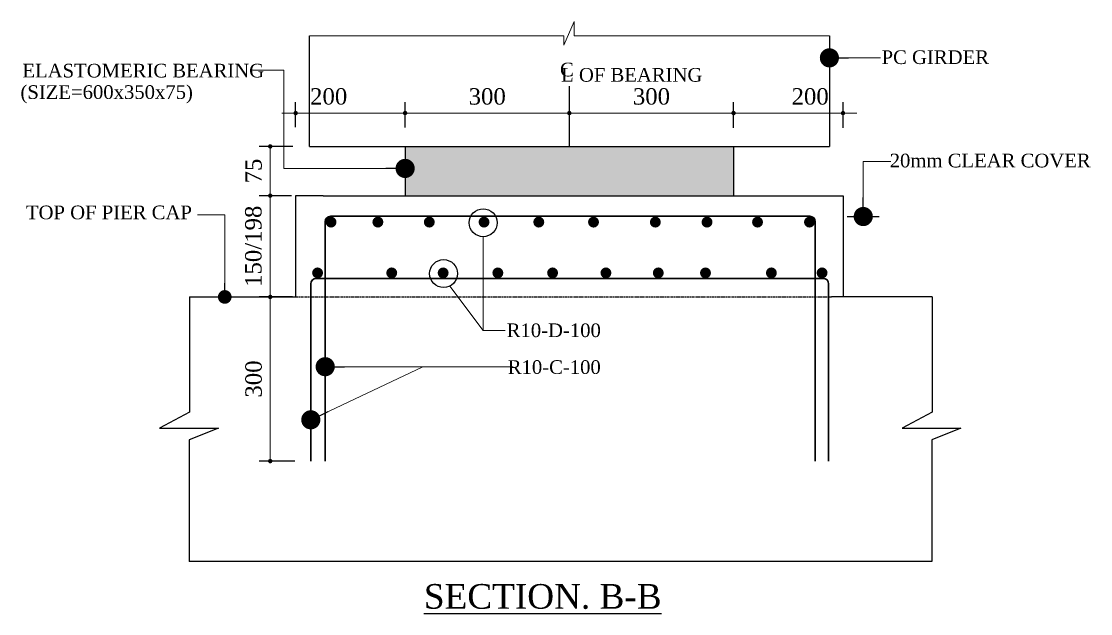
# Model space of a CAD drawing. Header units: millimetres. Extents: x -29779 to 80452, y -13100 to 39577.
# Drawn here: x 42556 to 44509, y 19050 to 20132 of the extents above; entities that cross this region are included whole.
import ezdxf

# ---------------------------------------------------------------- set-up
doc = ezdxf.new("R2010")
doc.units = ezdxf.units.MM
doc.header["$LTSCALE"] = 3
doc.linetypes.add('HIDDEN', pattern=[9.524999999999999, 6.35, -3.175])
for name, color, linetype in [('Bearing  peat', 11, 'Continuous'), ('Extra Line', 70, 'Continuous'), ('Girder Line', 11, 'Continuous'), ('Hatching', 35, 'Continuous'), ('Text', 7, 'Continuous')]:
    doc.layers.add(name, color=color, linetype=linetype)
for name, color, linetype, lineweight in [('Ber', 12, 'Continuous', 30), ('Dimension', 7, 'Continuous', 15), ('Dimision', 4, 'Continuous', 13)]:
    doc.layers.add(name, color=color, linetype=linetype, lineweight=lineweight)
doc.styles.get("Standard").update_dxf_attribs({"font": 'times.ttf'})
doc.dimstyles.new('ISO-25', dxfattribs={"dimtxt": 15, "dimasz": 15, "dimexe": 20, "dimexo": 10.625, "dimgap": 15, "dimtad": 1, "dimdec": 1, "dimdsep": 46, "dimtxsty": 'Standard', "dimblk": 'DOT', "dimcen": 2.5, "dimclrd": 256, "dimclre": 256, "dimclrt": 256, "dimadec": 0, "dimazin": 0, "dimtfac": 1, "dimtdec": 1, "dimtix": 1, "dimtmove": 0, "dimatfit": 3, "dimldrblk": 'DOT', "dimfxl": 1, "dimlwd": -1, "dimarcsym": 0})

# ---------------------------------------------------------------- blocks, each defined once
blk = doc.blocks.new('_Dot')
at = {"color": 0, "linetype": 'ByBlock', "lineweight": -2}
blk.add_line((-0.5, 0), (-1, 0), dxfattribs=at)
at = {"color": 0, "linetype": 'ByBlock', "const_width": 0.5}
blk.add_lwpolyline([(-0.25, 0, 1), (0.25, 0, 1)], format="xyb", close=True, dxfattribs=at)
blk = doc.blocks.new('*D207')
at = {"layer": 'Defpoints', "color": 0, "linetype": 'Continuous', "ltscale": 3, "transparency": 16777216}
for p in [(43036.55321521575, 19813.35991132484), (43010.15732975396, 19628.35991132485), (43061.27233544541, 19628.35991132485)]:
    blk.add_point(p, dxfattribs=at)
at = {"layer": 'Dimision', "linetype": 'Continuous', "lineweight": -2, "ltscale": 3, "transparency": 16777216}
for p, q in [((43025.92821521575, 19813.35991132484), (42990.15732975396, 19813.35991132484)), ((43050.64733544541, 19628.35991132485), (42990.15732975396, 19628.35991132485))]:
    blk.add_line(p, q, dxfattribs=at)
at = {"layer": 'Dimision', "linetype": 'Continuous', "ltscale": 3, "transparency": 16777216}
blk.add_line((43010.15732975396, 19805.35991132484), (43010.15732975396, 19636.35991132485), dxfattribs=at)
at = {"layer": 'Dimision', "linetype": 'Continuous', "ltscale": 3, "transparency": 16777216, "xscale": 8, "yscale": 8, "zscale": 8}
for p, rotation in [((43010.15732975396, 19813.35991132484), 90), ((43010.15732975396, 19628.35991132485), 270)]:
    blk.add_blockref('_Dot', p, dxfattribs=dict(at, rotation=rotation))
at = {"layer": 'Dimision', "linetype": 'Continuous', "ltscale": 3, "transparency": 16777216, "insert": (42979.47600314978, 19720.85991132483), "char_height": 30, "attachment_point": 5, "rotation": 90}
blk.add_mtext('150/198', dxfattribs=at)
blk = doc.blocks.new('*D208')
at = {"layer": 'Defpoints', "color": 0, "linetype": 'Continuous', "ltscale": 3, "transparency": 16777216}
for p in [(43062.22848105987, 19903.35991132484), (43010.15732975394, 19813.35991132484), (43059.60472256718, 19813.35991132484)]:
    blk.add_point(p, dxfattribs=at)
at = {"layer": 'Dimision', "linetype": 'Continuous', "lineweight": -2, "ltscale": 3, "transparency": 16777216}
for p, q in [((43051.60348105987, 19903.35991132484), (42990.15732975394, 19903.35991132484)), ((43048.97972256718, 19813.35991132484), (42990.15732975394, 19813.35991132484))]:
    blk.add_line(p, q, dxfattribs=at)
at = {"layer": 'Dimision', "linetype": 'Continuous', "ltscale": 3, "transparency": 16777216}
blk.add_line((43010.15732975394, 19895.35991132484), (43010.15732975394, 19821.35991132484), dxfattribs=at)
at = {"layer": 'Dimision', "linetype": 'Continuous', "ltscale": 3, "transparency": 16777216, "xscale": 8, "yscale": 8, "zscale": 8}
for p, rotation in [((43010.15732975394, 19903.35991132484), 90), ((43010.15732975394, 19813.35991132484), 270)]:
    blk.add_blockref('_Dot', p, dxfattribs=dict(at, rotation=rotation))
at = {"layer": 'Dimision', "linetype": 'Continuous', "ltscale": 3, "transparency": 16777216, "insert": (42979.85451792985, 19858.35991132483), "char_height": 30, "attachment_point": 5, "rotation": 90}
blk.add_mtext('75', dxfattribs=at)
blk = doc.blocks.new('*D180')
at = {"layer": 'Defpoints', "color": 0, "linetype": 'Continuous', "ltscale": 3, "transparency": 16777216}
for p in [(44056.64719332015, 19964.26026014281), (43856.64719332015, 19927.7000210921), (44056.64719332015, 19926.44781271645)]:
    blk.add_point(p, dxfattribs=at)
at = {"layer": 'Dimision', "linetype": 'Continuous', "lineweight": -2, "ltscale": 3, "transparency": 16777216}
for p, q in [((43856.64719332015, 19938.3250210921), (43856.64719332015, 19984.26026014281)), ((44056.64719332015, 19937.07281271645), (44056.64719332015, 19984.26026014281))]:
    blk.add_line(p, q, dxfattribs=at)
at = {"layer": 'Dimision', "linetype": 'Continuous', "ltscale": 3, "transparency": 16777216}
blk.add_line((43864.64719332015, 19964.26026014281), (44048.64719332015, 19964.26026014281), dxfattribs=at)
at = {"layer": 'Dimision', "linetype": 'Continuous', "ltscale": 3, "transparency": 16777216, "xscale": 8, "yscale": 8, "zscale": 8, "rotation": 180}
blk.add_blockref('_Dot', (43856.64719332015, 19964.26026014281), dxfattribs=at)
at = {"layer": 'Dimision', "linetype": 'Continuous', "ltscale": 3, "transparency": 16777216, "xscale": 8, "yscale": 8, "zscale": 8}
blk.add_blockref('_Dot', (44056.64719332015, 19964.26026014281), dxfattribs=at)
at = {"layer": 'Dimision', "linetype": 'Continuous', "ltscale": 3, "transparency": 16777216, "insert": (43996.58424969754, 19994.51981313488), "char_height": 30, "attachment_point": 5}
blk.add_mtext('200', dxfattribs=at)
blk = doc.blocks.new('*D181')
at = {"layer": 'Defpoints', "color": 0, "linetype": 'Continuous', "ltscale": 3, "transparency": 16777216}
for p in [(43856.64719332015, 19964.26026014281), (43556.64719332015, 19927.57400595517), (43856.64719332015, 19926.44781271645)]:
    blk.add_point(p, dxfattribs=at)
at = {"layer": 'Dimision', "linetype": 'Continuous', "lineweight": -2, "ltscale": 3, "transparency": 16777216}
for p, q in [((43556.64719332015, 19938.19900595517), (43556.64719332015, 19984.26026014281)), ((43856.64719332015, 19937.07281271645), (43856.64719332015, 19984.26026014281))]:
    blk.add_line(p, q, dxfattribs=at)
at = {"layer": 'Dimision', "linetype": 'Continuous', "ltscale": 3, "transparency": 16777216}
blk.add_line((43564.64719332015, 19964.26026014281), (43848.64719332015, 19964.26026014281), dxfattribs=at)
at = {"layer": 'Dimision', "linetype": 'Continuous', "ltscale": 3, "transparency": 16777216, "xscale": 8, "yscale": 8, "zscale": 8, "rotation": 180}
blk.add_blockref('_Dot', (43556.64719332015, 19964.26026014281), dxfattribs=at)
at = {"layer": 'Dimision', "linetype": 'Continuous', "ltscale": 3, "transparency": 16777216, "xscale": 8, "yscale": 8, "zscale": 8}
blk.add_blockref('_Dot', (43856.64719332015, 19964.26026014281), dxfattribs=at)
at = {"layer": 'Dimision', "linetype": 'Continuous', "ltscale": 3, "transparency": 16777216, "insert": (43706.64719332015, 19994.51981313488), "char_height": 30, "attachment_point": 5}
blk.add_mtext('300', dxfattribs=at)
blk = doc.blocks.new('*D182')
at = {"layer": 'Defpoints', "color": 0, "linetype": 'Continuous', "ltscale": 3, "transparency": 16777216}
for p in [(43556.64719332015, 19964.26026014281), (43256.64719332015, 19927.40635857594), (43556.64719332015, 19927.57400595517)]:
    blk.add_point(p, dxfattribs=at)
at = {"layer": 'Dimision', "linetype": 'Continuous', "lineweight": -2, "ltscale": 3, "transparency": 16777216}
for p, q in [((43256.64719332015, 19938.03135857594), (43256.64719332015, 19984.26026014281)), ((43556.64719332015, 19938.19900595517), (43556.64719332015, 19984.26026014281))]:
    blk.add_line(p, q, dxfattribs=at)
at = {"layer": 'Dimision', "linetype": 'Continuous', "ltscale": 3, "transparency": 16777216}
blk.add_line((43264.64719332015, 19964.26026014281), (43548.64719332015, 19964.26026014281), dxfattribs=at)
at = {"layer": 'Dimision', "linetype": 'Continuous', "ltscale": 3, "transparency": 16777216, "xscale": 8, "yscale": 8, "zscale": 8, "rotation": 180}
blk.add_blockref('_Dot', (43256.64719332015, 19964.26026014281), dxfattribs=at)
at = {"layer": 'Dimision', "linetype": 'Continuous', "ltscale": 3, "transparency": 16777216, "xscale": 8, "yscale": 8, "zscale": 8}
blk.add_blockref('_Dot', (43556.64719332015, 19964.26026014281), dxfattribs=at)
at = {"layer": 'Dimision', "linetype": 'Continuous', "ltscale": 3, "transparency": 16777216, "insert": (43406.64719332015, 19994.51981313488), "char_height": 30, "attachment_point": 5}
blk.add_mtext('300', dxfattribs=at)
blk = doc.blocks.new('*D183')
at = {"layer": 'Defpoints', "color": 0, "linetype": 'Continuous', "ltscale": 3, "transparency": 16777216}
for p in [(43256.64719332015, 19964.26026014281), (43056.64719332015, 19927.7000210921), (43256.64719332015, 19927.40635857594)]:
    blk.add_point(p, dxfattribs=at)
at = {"layer": 'Dimision', "linetype": 'Continuous', "lineweight": -2, "ltscale": 3, "transparency": 16777216}
for p, q in [((43056.64719332015, 19938.3250210921), (43056.64719332015, 19984.26026014281)), ((43256.64719332015, 19938.03135857594), (43256.64719332015, 19984.26026014281))]:
    blk.add_line(p, q, dxfattribs=at)
at = {"layer": 'Dimision', "linetype": 'Continuous', "ltscale": 3, "transparency": 16777216}
blk.add_line((43064.64719332015, 19964.26026014281), (43248.64719332015, 19964.26026014281), dxfattribs=at)
at = {"layer": 'Dimision', "linetype": 'Continuous', "ltscale": 3, "transparency": 16777216, "xscale": 8, "yscale": 8, "zscale": 8, "rotation": 180}
blk.add_blockref('_Dot', (43056.64719332015, 19964.26026014281), dxfattribs=at)
at = {"layer": 'Dimision', "linetype": 'Continuous', "ltscale": 3, "transparency": 16777216, "xscale": 8, "yscale": 8, "zscale": 8}
blk.add_blockref('_Dot', (43256.64719332015, 19964.26026014281), dxfattribs=at)
at = {"layer": 'Dimision', "linetype": 'Continuous', "ltscale": 3, "transparency": 16777216, "insert": (43116.975169824, 19994.51981313488), "char_height": 30, "attachment_point": 5}
blk.add_mtext('200', dxfattribs=at)
blk = doc.blocks.new('*D342')
at = {"layer": 'Defpoints', "color": 0, "linetype": 'Continuous', "ltscale": 3, "transparency": 16777216}
for p in [(43056.64719332017, 19628.35991132484), (43010.15732975395, 19328.36274725766), (43065.56103695415, 19328.36274725766)]:
    blk.add_point(p, dxfattribs=at)
at = {"layer": 'Dimision', "linetype": 'Continuous', "lineweight": -2, "ltscale": 3, "transparency": 16777216}
for p, q in [((43046.02219332017, 19628.35991132484), (42990.15732975395, 19628.35991132484)), ((43054.93603695415, 19328.36274725766), (42990.15732975395, 19328.36274725766))]:
    blk.add_line(p, q, dxfattribs=at)
at = {"layer": 'Dimision', "linetype": 'Continuous', "ltscale": 3, "transparency": 16777216}
blk.add_line((43010.15732975395, 19620.35991132484), (43010.15732975395, 19336.36274725766), dxfattribs=at)
at = {"layer": 'Dimision', "linetype": 'Continuous', "ltscale": 3, "transparency": 16777216, "xscale": 8, "yscale": 8, "zscale": 8}
for p, rotation in [((43010.15732975395, 19628.35991132484), 90), ((43010.15732975395, 19328.36274725766), 270)]:
    blk.add_blockref('_Dot', p, dxfattribs=dict(at, rotation=rotation))
at = {"layer": 'Dimision', "linetype": 'Continuous', "ltscale": 3, "transparency": 16777216, "insert": (42979.89777676188, 19478.36132929123), "char_height": 30, "attachment_point": 5, "rotation": 90}
blk.add_mtext('300', dxfattribs=at)

msp = doc.modelspace()

# ---------------------------------------------------------------- hatches: boundary and pattern name
at = {"layer": 'Ber', "linetype": 'Continuous'}
for points in [[(43111.28157476214, 19765.06779326473, 1), (43131.28157476214, 19765.06779326473, 1)], [(43196.87998872939, 19765.06779326473, 1), (43216.87998872939, 19765.06779326473, 1)], [(43290.81309159158, 19765.06779326473, 1), (43310.81309159158, 19765.06779326473, 1)], [(43390.81309159158, 19765.06779326473, 1), (43410.81309159158, 19765.06779326473, 1)], [(43490.81309159158, 19765.06779326473, 1), (43510.81309159158, 19765.06779326473, 1)], [(43590.81309159158, 19765.06779326473, 1), (43610.81309159158, 19765.06779326473, 1)], [(43703.75860953661, 19765.06779326473, 1), (43723.75860953661, 19765.06779326473, 1)], [(43798.17449354558, 19765.06779326473, 1), (43818.17449354558, 19765.06779326473, 1)], [(43890.49205650249, 19765.06779326473, 1), (43910.49205650249, 19765.06779326473, 1)], [(43985.35798760895, 19765.06779326473, 1), (44005.35798760895, 19765.06779326473, 1)], [(43086.70896465241, 19672.21240211336, 1), (43106.70896465241, 19672.21240211336, 1)], [(43222.14470428818, 19672.21240211336, 1), (43242.14470428818, 19672.21240211336, 1)], [(43316.07780715037, 19672.21240211336, 1), (43336.07780715037, 19672.21240211336, 1)], [(43416.07780715037, 19672.21240211336, 1), (43436.07780715037, 19672.21240211336, 1)], [(43516.07780715037, 19672.21240211336, 1), (43536.07780715037, 19672.21240211336, 1)], [(43613.48875049432, 19672.21240211336, 1), (43633.48875049432, 19672.21240211336, 1)], [(43709.17349962438, 19672.21240211336, 1), (43729.17349962438, 19672.21240211336, 1)], [(43795.36488457241, 19672.21240211336, 1), (43815.36488457241, 19672.21240211336, 1)], [(43915.75677206129, 19672.21240211336, 1), (43935.75677206129, 19672.21240211336, 1)], [(44008.35397437243, 19672.21240211336, 1), (44028.35397437243, 19672.21240211336, 1)]]:
    msp.add_hatch(color=256, dxfattribs=at).paths.add_polyline_path(points)
at = {"layer": 'Hatching', "linetype": 'Continuous', "ltscale": 3}
msp.add_hatch(color=256, dxfattribs=at).paths.add_polyline_path([(43856.64719332015, 19813.35991132483), (43856.64719332015, 19903.35991132483), (43256.64719332015, 19903.35991132483), (43256.64719332015, 19813.35991132483)])

# ---------------------------------------------------------------- linework, layer by layer
at = {"layer": 'Bearing  peat', "linetype": 'Continuous', "ltscale": 3}
for p, q in [((43081.64719332015, 19903.35991132483), (43081.64719332015, 20105.30339165695)), ((44031.64719332015, 20105.20756159658), (44031.64719332015, 19903.35991132483)), ((43081.64719332015, 19903.35991132483), (44031.64719332015, 19903.35991132483)), ((43256.64719332015, 19903.35991132483), (43256.64719332015, 19813.35991132483)), ((43856.64719332015, 19903.35991132483), (43856.64719332015, 19813.35991132483)), ((43106.64719332015, 19813.35991132483), (43056.64719332015, 19813.35991132483)), ((43056.64719332015, 19813.35991132483), (43056.64719332015, 19628.35991132483)), ((43106.64719332015, 19813.35991132483), (44031.64719332015, 19813.35991132483)), ((44031.64719332015, 19813.35991132483), (44056.64719332015, 19813.35991132483)), ((44056.64719332015, 19813.35991132483), (44056.64719332015, 19628.35991132483)), ((42862.73777800304, 19628.35991132483), (43056.64719332015, 19628.35991132483)), ((44219.32593774549, 19628.35991132483), (44035.68075296568, 19628.35991132483)), ((44218.97989978633, 19145.21920048387), (42862.39174004388, 19145.21920048387))]:
    msp.add_line(p, q, dxfattribs=at)
for points in [[(42862.73777800304, 19628.35991132483), (42862.73777800304, 19417.61431441412), (42808.01679990466, 19388.84828765752), (42915.52430215407, 19388.84828765752), (42862.39174004388, 19367.25888755614), (42862.39174004388, 19145.21920048387)], [(44219.32593774549, 19628.35991132483), (44219.32593774549, 19417.61431441412), (44164.60495964711, 19388.84828765752), (44272.11246189652, 19388.84828765752), (44218.97989978633, 19367.25888755614), (44218.97989978633, 19145.21920048387)]]:
    msp.add_lwpolyline(points, dxfattribs=at)
at = {"layer": 'Ber', "linetype": 'Continuous', "ltscale": 3}
for p, q in [((43120.6078628447, 19775.64032296865), (43995.99239115295, 19775.64032296865)), ((43110.6078628447, 19765.64032296865), (43110.6078628447, 19328.36274725764)), ((44005.99239115295, 19765.64032296865), (44005.99239115295, 19328.01562845034)), ((43084.31656779443, 19652.21240211336), (43084.31656779443, 19328.36274725764)), ((43094.31656779443, 19662.21240211336), (44020.39566267727, 19662.21240211336)), ((44030.39566267727, 19652.21240211336), (44030.39566267727, 19328.36274725764))]:
    msp.add_line(p, q, dxfattribs=at)
for centre, start, end in [((43120.6078628447, 19765.64032296865), 90, 180), ((43995.99239115295, 19765.64032296865), 0, 90), ((43094.31656779443, 19652.21240211336), 90, 180), ((44020.39566267727, 19652.21240211336), 0, 90)]:
    msp.add_arc(centre, 10, start, end, dxfattribs=at)
at = {"layer": 'Dimension', "linetype": 'Continuous', "ltscale": 3}
msp.add_line((43034.9600302173, 20042.85735291098), (42973.85396662328, 20042.85735291098), dxfattribs=at)
for points in [[(43399.20019666493, 19738.35083457994), (43399.20019666493, 19566.80961348928), (43439.19153669123, 19566.80961348928)], [(43338.14126089359, 19648.2636385853), (43399.20019666493, 19566.80961348928)]]:
    msp.add_lwpolyline(points, dxfattribs=at)
at = {"layer": 'Dimision', "linetype": 'Continuous', "ltscale": 3}
for p, q in [((43546.75449992588, 20088.39051705409), (43565.47951008776, 20131.78787197423)), ((43565.47951008776, 20131.78787197423), (43565.47951008776, 20105.20756159657)), ((43081.64719332015, 20105.20756159657), (43530.91554588774, 20105.20756159657)), ((43530.91554588774, 20105.20756159657), (43546.75449992588, 20105.20756159657)), ((43546.75449992588, 20105.30339165695), (43546.75449992588, 20088.39051705409)), ((43565.47951008776, 20105.20756159658), (44031.64719332015, 20105.20756159658)), ((43056.64719332015, 19964.26026014281), (43031.64719332015, 19964.26026014281)), ((44056.64719332015, 19964.26026014281), (44081.64719332015, 19964.26026014281))]:
    msp.add_line(p, q, dxfattribs=at)
at = {"layer": 'Extra Line', "linetype": 'Continuous', "ltscale": 3}
msp.add_line((43556.64719332015, 19903.35991132483), (43556.64719332015, 20013.25296567317), dxfattribs=at)
at = {"layer": 'Extra Line', "color": 7, "linetype": 'HIDDEN', "ltscale": 0.1}
msp.add_line((43056.64719332015, 19628.35991132483), (44035.68075296568, 19628.35991132483), dxfattribs=at)
at = {"layer": 'Girder Line', "linetype": 'Continuous', "ltscale": 3}
msp.add_line((44063.99247295121, 19775.23337591872), (44122.97708257966, 19775.23337591872), dxfattribs=at)
at = {"layer": 'Text', "linetype": 'Continuous', "ltscale": 3}
for centre in [(43399.20019666493, 19763.82301450786), (43326.85034248106, 19671.09666535974)]:
    msp.add_circle(centre, 25.47217992792775, dxfattribs=at)

# ---------------------------------------------------------------- texts
for s, p in [('ELASTOMERIC BEARING', (42557.46352181982, 20029.31197468428)), ('(SIZE=600x350x75)', (42553.90119556144, 19990.1155654794))]:
    msp.add_text(s, height=25, dxfattribs=at).set_placement(p)
at = {"layer": 'Text', "linetype": 'Continuous', "ltscale": 3, "char_height": 25, "attachment_point": 3}
for s, insert, width in [('PC GIRDER', (44323.28718979497, 20078.92669267629), 634.405110381791), ('{\\fTimes New Roman|b0|i0|c0|p18;C}', (43564.77835301986, 20056.34100203185), 634.405110381791), ('{\\fTimes New Roman|b0|i0|c0|p18;L OF BEARING}', (43799.71710228462, 20046.56904365203), 634.405110381791), ('{\\fTimes New Roman|b0|i0|c0|p18;20mm CLEAR COVER}', (44509.04628767527, 19890.03298146008), 634.405110381791), ('TOP OF PIER CAP', (42867.10716267057, 19795.29043901843), 634.405110381791), ('R10-D-100', (43614.23717164731, 19579.91743569026), 759.405110381791), ('R10-C-100', (43614.0961587725, 19512.6784528998), 759.405110381791)]:
    msp.add_mtext(s, dxfattribs=dict(at, insert=insert, width=width))
at = {"layer": 'Text', "insert": (43290.93390183298, 19103.73945164049), "char_height": 45, "width": 1079.705882352941, "attachment_point": 1}
msp.add_mtext('{\\LSECTION. B-B}', dxfattribs=at)

# ---------------------------------------------------------------- dimensions: what is measured, and where the dimension line sits
at = {"layer": 'Dimision', "linetype": 'Continuous', "ltscale": 3}
for base, p1, p2, picture, middle in [((43256.64719332015, 19964.26026014281), (43056.64719332015, 19927.7000210921), (43256.64719332015, 19927.40635857594), '*D183', (43116.975169824, 19964.26026014281)), ((44056.64719332015, 19964.26026014281), (43856.64719332015, 19927.7000210921), (44056.64719332015, 19926.44781271645), '*D180', (43996.58424969754, 19964.26026014281))]:
    dim = msp.add_linear_dim(base=base, p1=p1, p2=p2, dimstyle='ISO-25', override={"dimtxt": 30, "dimasz": 8}, dxfattribs=at)
    dim.commit()
    dim.dimension.update_dxf_attribs({"geometry": picture, "text_midpoint": middle, "dimtype": 160})
for base, p1, p2, picture, middle in [((43556.64719332015, 19964.26026014281), (43256.64719332015, 19927.40635857594), (43556.64719332015, 19927.57400595517), '*D182', (43406.64719332015, 19994.51981313488)), ((43856.64719332015, 19964.26026014281), (43556.64719332015, 19927.57400595517), (43856.64719332015, 19926.44781271645), '*D181', (43706.64719332015, 19994.51981313488))]:
    dim = msp.add_linear_dim(base=base, p1=p1, p2=p2, dimstyle='ISO-25', override={"dimtxt": 30, "dimasz": 8}, dxfattribs=at)
    dim.commit()
    dim.dimension.update_dxf_attribs({"geometry": picture, "text_midpoint": middle})
dim = msp.add_linear_dim(base=(43010.15732975394, 19813.35991132484), p1=(43062.22848105986, 19903.35991132483), p2=(43059.60472256716, 19813.35991132483), angle=90, text='75', dimstyle='ISO-25', override={"dimtxt": 30, "dimasz": 8}, dxfattribs=at)
dim.commit()
dim.dimension.update_dxf_attribs({"geometry": '*D208', "text_midpoint": (43010.15732975394, 19858.35991132483), "dimtype": 160})
dim = msp.add_linear_dim(base=(43010.15732975396, 19628.35991132485), p1=(43036.55321521574, 19813.35991132483), p2=(43061.27233544539, 19628.35991132484), angle=90, text='150/198', dimstyle='ISO-25', override={"dimtxt": 30, "dimasz": 8}, dxfattribs=at)
dim.commit()
dim.dimension.update_dxf_attribs({"geometry": '*D207', "text_midpoint": (42979.47600314978, 19720.85991132483)})
dim = msp.add_linear_dim(base=(43010.15732975395, 19328.36274725766), p1=(43056.64719332015, 19628.35991132483), p2=(43065.56103695414, 19328.36274725765), angle=90, dimstyle='ISO-25', override={"dimtxt": 30, "dimasz": 8}, dxfattribs=at)
dim.commit()
dim.dimension.update_dxf_attribs({"geometry": '*D342', "text_midpoint": (42979.89777676188, 19478.36132929123)})

# ---------------------------------------------------------------- leaders
at = {"layer": 'Dimension', "linetype": 'Continuous', "ltscale": 3}
for points, override in [([(44031.77003098093, 20065.14653183716), (44125.41839713218, 20065.14653183716)], {"dimasz": 35, "dimtad": 0}), ([(43256.64719332015, 19863.11449217394), (43034.9600302173, 19863.11449217394), (43034.9600302173, 20042.85735291098)], {"dimasz": 35, "dimtad": 0}), ([(44093.62153068277, 19775.23337591872), (44093.62153068277, 19875.70089419734), (44144.04658873176, 19875.70089419734)], {"dimasz": 35, "dimtad": 0}), ([(42927.11789651529, 19628.35991132483), (42927.11789651529, 19778.21760873199), (42877.07042631502, 19778.21760873199)], {"dimasz": 25, "dimtad": 0}), ([(43084.31656779443, 19403.8508902137), (43289.28440280809, 19500.88122491526)], {"dimasz": 35, "dimtad": 0}), ([(43110.6078628447, 19500.88122491526), (43454.30213126451, 19500.88122491526)], {"dimasz": 35, "dimtad": 0})]:
    msp.add_leader(points, dimstyle='ISO-25', override=override, dxfattribs=at)

doc.saveas('drawing.dxf')
